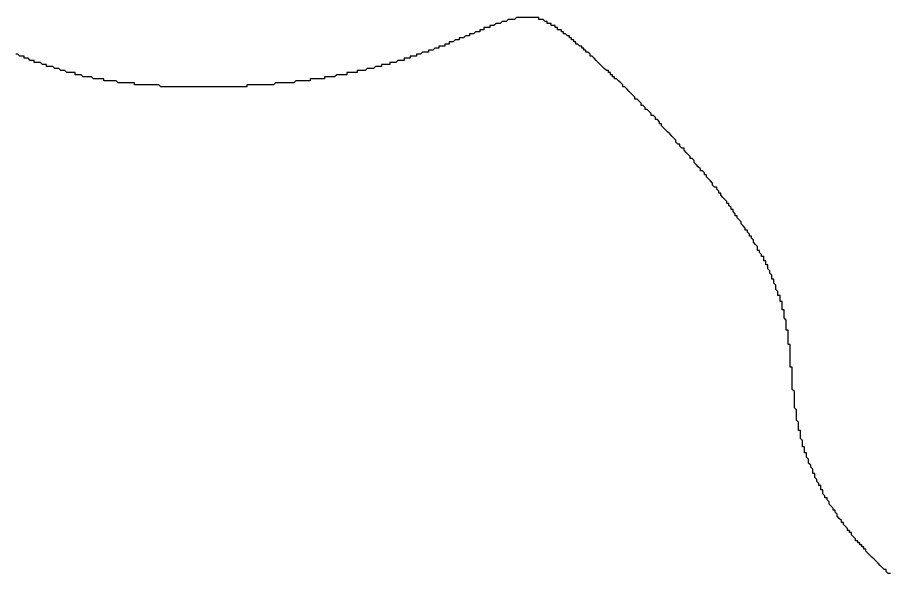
# Model space of a CAD drawing. Header units: millimetres. Extents: x 289 to 9778, y -894 to 6380.
# Drawn here: x 7130.168 to 7134.431, y -367.253 to -364.533 of the extents above; entities that cross this region are included whole.
import ezdxf

# ---------------------------------------------------------------- set-up
doc = ezdxf.new("R2010")
doc.units = ezdxf.units.MM

msp = doc.modelspace()

# ---------------------------------------------------------------- linework, layer by layer
msp.add_polyline3d([(7134.4401, -367.2525, 0), (7134.4301, -367.2525, 0), (7134.4301, -367.2525, 0), (7134.4201, -367.2425, 0), (7134.4201, -367.2425, 0), (7134.4201, -367.2325, 0), (7134.4101, -367.2325, 0), (7134.4101, -367.2325, 0), (7134.4001, -367.2225, 0), (7134.4001, -367.2225, 0), (7134.3901, -367.2125, 0), (7134.3901, -367.2125, 0), (7134.3801, -367.2025, 0), (7134.3801, -367.2025, 0), (7134.3801, -367.2025, 0), (7134.3701, -367.1925, 0), (7134.3701, -367.1925, 0), (7134.3601, -367.1825, 0), (7134.3601, -367.1825, 0), (7134.3501, -367.1725, 0), (7134.3501, -367.1725, 0), (7134.3501, -367.1725, 0), (7134.3401, -367.1625, 0), (7134.3401, -367.1625, 0), (7134.3301, -367.1525, 0), (7134.3301, -367.1525, 0), (7134.3201, -367.1425, 0), (7134.3201, -367.1425, 0), (7134.3201, -367.1325, 0), (7134.3101, -367.1325, 0), (7134.3101, -367.1225, 0), (7134.3001, -367.1225, 0), (7134.3001, -367.1125, 0), (7134.3001, -367.1125, 0), (7134.2901, -367.1125, 0), (7134.2901, -367.1025, 0), (7134.2801, -367.1025, 0), (7134.2801, -367.0925, 0), (7134.2701, -367.0925, 0), (7134.2701, -367.0825, 0), (7134.2701, -367.0825, 0), (7134.2601, -367.0725, 0), (7134.2601, -367.0725, 0), (7134.2501, -367.0625, 0), (7134.2501, -367.0625, 0), (7134.2501, -367.0525, 0), (7134.2401, -367.0525, 0), (7134.2401, -367.0425, 0), (7134.2301, -367.0425, 0), (7134.2301, -367.0325, 0), (7134.2301, -367.0325, 0), (7134.2201, -367.0225, 0), (7134.2201, -367.0225, 0), (7134.2101, -367.0125, 0), (7134.2101, -367.0125, 0), (7134.2101, -367.0025, 0), (7134.2001, -367.0025, 0), (7134.2001, -366.9925, 0), (7134.2001, -366.9925, 0), (7134.1901, -366.9825, 0), (7134.1901, -366.9825, 0), (7134.1801, -366.9725, 0), (7134.1801, -366.9625, 0), (7134.1801, -366.9625, 0), (7134.1701, -366.9525, 0), (7134.1701, -366.9525, 0), (7134.1701, -366.9425, 0), (7134.1601, -366.9425, 0), (7134.1601, -366.9325, 0), (7134.1601, -366.9325, 0), (7134.1501, -366.9225, 0), (7134.1501, -366.9225, 0), (7134.1401, -366.9125, 0), (7134.1401, -366.9025, 0), (7134.1401, -366.9025, 0), (7134.1301, -366.8925, 0), (7134.1301, -366.8925, 0), (7134.1301, -366.8825, 0), (7134.1201, -366.8825, 0), (7134.1201, -366.8725, 0), (7134.1201, -366.8725, 0), (7134.1101, -366.8625, 0), (7134.1101, -366.8525, 0), (7134.1101, -366.8525, 0), (7134.1101, -366.8425, 0), (7134.1001, -366.8425, 0), (7134.1001, -366.8325, 0), (7134.1001, -366.8225, 0), (7134.0901, -366.8225, 0), (7134.0901, -366.8125, 0), (7134.0901, -366.8125, 0), (7134.0801, -366.8025, 0), (7134.0801, -366.7925, 0), (7134.0801, -366.7925, 0), (7134.0701, -366.7825, 0), (7134.0701, -366.7825, 0), (7134.0701, -366.7725, 0), (7134.0701, -366.7625, 0), (7134.0601, -366.7625, 0), (7134.0601, -366.7525, 0), (7134.0601, -366.7525, 0), (7134.0601, -366.7425, 0), (7134.0501, -366.7325, 0), (7134.0501, -366.7325, 0), (7134.0501, -366.7225, 0), (7134.0501, -366.7225, 0), (7134.0401, -366.7125, 0), (7134.0401, -366.7025, 0), (7134.0401, -366.7025, 0), (7134.0401, -366.6925, 0), (7134.0301, -366.6825, 0), (7134.0301, -366.6825, 0), (7134.0301, -366.6725, 0), (7134.0301, -366.6625, 0), (7134.0201, -366.6625, 0), (7134.0201, -366.6525, 0), (7134.0201, -366.6525, 0), (7134.0201, -366.6425, 0), (7134.0201, -366.6325, 0), (7134.0101, -366.6325, 0), (7134.0101, -366.6225, 0), (7134.0101, -366.6125, 0), (7134.0101, -366.6125, 0), (7134.0101, -366.6025, 0), (7134.0001, -366.5925, 0), (7134.0001, -366.5925, 0), (7134.0001, -366.5825, 0), (7134.0001, -366.5725, 0), (7134.0001, -366.5725, 0), (7134.0001, -366.5625, 0), (7134.0001, -366.5525, 0), (7133.9901, -366.5525, 0), (7133.9901, -366.5425, 0), (7133.9901, -366.5325, 0), (7133.9901, -366.5325, 0), (7133.9901, -366.5225, 0), (7133.9901, -366.5225, 0), (7133.9901, -366.5125, 0), (7133.9801, -366.5025, 0), (7133.9801, -366.5025, 0), (7133.9801, -366.4925, 0), (7133.9801, -366.4825, 0), (7133.9801, -366.4825, 0), (7133.9801, -366.4725, 0), (7133.9801, -366.4625, 0), (7133.9801, -366.4625, 0), (7133.9801, -366.4525, 0), (7133.9801, -366.4525, 0), (7133.9701, -366.4425, 0), (7133.9701, -366.4325, 0), (7133.9701, -366.4325, 0), (7133.9701, -366.4225, 0), (7133.9701, -366.4125, 0), (7133.9701, -366.4125, 0), (7133.9701, -366.4025, 0), (7133.9701, -366.4025, 0), (7133.9701, -366.3925, 0), (7133.9701, -366.3825, 0), (7133.9701, -366.3825, 0), (7133.9701, -366.3725, 0), (7133.9701, -366.3725, 0), (7133.9701, -366.3625, 0), (7133.9601, -366.3525, 0), (7133.9601, -366.3525, 0), (7133.9601, -366.3425, 0), (7133.9601, -366.3425, 0), (7133.9601, -366.3325, 0), (7133.9601, -366.3225, 0), (7133.9601, -366.3225, 0), (7133.9601, -366.3125, 0), (7133.9601, -366.3125, 0), (7133.9601, -366.3025, 0), (7133.9601, -366.2925, 0), (7133.9601, -366.2925, 0), (7133.9601, -366.2825, 0), (7133.9601, -366.2825, 0), (7133.9601, -366.2725, 0), (7133.9601, -366.2725, 0), (7133.9601, -366.2625, 0), (7133.9601, -366.2525, 0), (7133.9601, -366.2525, 0), (7133.9601, -366.2425, 0), (7133.9501, -366.2425, 0), (7133.9501, -366.2325, 0), (7133.9501, -366.2325, 0), (7133.9501, -366.2225, 0), (7133.9501, -366.2125, 0), (7133.9501, -366.2125, 0), (7133.9501, -366.2025, 0), (7133.9501, -366.2025, 0), (7133.9501, -366.1925, 0), (7133.9501, -366.1925, 0), (7133.9501, -366.1825, 0), (7133.9501, -366.1725, 0), (7133.9501, -366.1725, 0), (7133.9501, -366.1625, 0), (7133.9501, -366.1625, 0), (7133.9501, -366.1525, 0), (7133.9501, -366.1525, 0), (7133.9501, -366.1425, 0), (7133.9501, -366.1325, 0), (7133.9401, -366.1325, 0), (7133.9401, -366.1225, 0), (7133.9401, -366.1225, 0), (7133.9401, -366.1125, 0), (7133.9401, -366.1125, 0), (7133.9401, -366.1025, 0), (7133.9401, -366.1025, 0), (7133.9401, -366.0925, 0), (7133.9401, -366.0825, 0), (7133.9401, -366.0825, 0), (7133.9401, -366.0725, 0), (7133.9401, -366.0725, 0), (7133.9401, -366.0625, 0), (7133.9301, -366.0625, 0), (7133.9301, -366.0525, 0), (7133.9301, -366.0525, 0), (7133.9301, -366.0425, 0), (7133.9301, -366.0325, 0), (7133.9301, -366.0325, 0), (7133.9301, -366.0225, 0), (7133.9301, -366.0225, 0), (7133.9301, -366.0125, 0), (7133.9301, -366.0125, 0), (7133.9201, -366.0025, 0), (7133.9201, -366.0025, 0), (7133.9201, -365.9925, 0), (7133.9201, -365.9825, 0), (7133.9201, -365.9825, 0), (7133.9201, -365.9725, 0), (7133.9201, -365.9725, 0), (7133.9201, -365.9625, 0), (7133.9101, -365.9625, 0), (7133.9101, -365.9525, 0), (7133.9101, -365.9525, 0), (7133.9101, -365.9425, 0), (7133.9101, -365.9325, 0), (7133.9101, -365.9325, 0), (7133.9101, -365.9225, 0), (7133.9001, -365.9225, 0), (7133.9001, -365.9125, 0), (7133.9001, -365.9125, 0), (7133.9001, -365.9025, 0), (7133.9001, -365.8925, 0), (7133.8901, -365.8925, 0), (7133.8901, -365.8825, 0), (7133.8901, -365.8825, 0), (7133.8901, -365.8725, 0), (7133.8901, -365.8725, 0), (7133.8801, -365.8625, 0), (7133.8801, -365.8525, 0), (7133.8801, -365.8525, 0), (7133.8801, -365.8425, 0), (7133.8801, -365.8425, 0), (7133.8701, -365.8325, 0), (7133.8701, -365.8225, 0), (7133.8701, -365.8225, 0), (7133.8701, -365.8125, 0), (7133.8601, -365.8125, 0), (7133.8601, -365.8025, 0), (7133.8601, -365.7925, 0), (7133.8601, -365.7925, 0), (7133.8501, -365.7825, 0), (7133.8501, -365.7725, 0), (7133.8501, -365.7725, 0), (7133.8401, -365.7625, 0), (7133.8401, -365.7625, 0), (7133.8401, -365.7525, 0), (7133.8401, -365.7425, 0), (7133.8301, -365.7425, 0), (7133.8301, -365.7325, 0), (7133.8301, -365.7225, 0), (7133.8201, -365.7225, 0), (7133.8201, -365.7125, 0), (7133.8201, -365.7025, 0), (7133.8101, -365.7025, 0), (7133.8101, -365.6925, 0), (7133.8101, -365.6925, 0), (7133.8001, -365.6825, 0), (7133.8001, -365.6725, 0), (7133.7901, -365.6725, 0), (7133.7901, -365.6625, 0), (7133.7901, -365.6525, 0), (7133.7801, -365.6425, 0), (7133.7801, -365.6425, 0), (7133.7701, -365.6325, 0), (7133.7701, -365.6225, 0), (7133.7701, -365.6225, 0), (7133.7601, -365.6125, 0), (7133.7601, -365.6025, 0), (7133.7501, -365.6025, 0), (7133.7501, -365.5925, 0), (7133.7401, -365.5825, 0), (7133.7401, -365.5725, 0), (7133.7301, -365.5725, 0), (7133.7301, -365.5625, 0), (7133.7201, -365.5525, 0), (7133.7201, -365.5525, 0), (7133.7101, -365.5425, 0), (7133.7101, -365.5325, 0), (7133.7001, -365.5225, 0), (7133.7001, -365.5225, 0), (7133.6901, -365.5125, 0), (7133.6901, -365.5025, 0), (7133.6801, -365.5025, 0), (7133.6801, -365.4925, 0), (7133.6701, -365.4825, 0), (7133.6701, -365.4725, 0), (7133.6601, -365.4725, 0), (7133.6601, -365.4625, 0), (7133.6501, -365.4525, 0), (7133.6501, -365.4425, 0), (7133.6401, -365.4425, 0), (7133.6401, -365.4325, 0), (7133.6301, -365.4225, 0), (7133.6301, -365.4225, 0), (7133.6201, -365.4125, 0), (7133.6101, -365.4025, 0), (7133.6101, -365.3925, 0), (7133.6001, -365.3925, 0), (7133.6001, -365.3825, 0), (7133.5901, -365.3725, 0), (7133.5901, -365.3625, 0), (7133.5801, -365.3625, 0), (7133.5701, -365.3525, 0), (7133.5701, -365.3425, 0), (7133.5601, -365.3325, 0), (7133.5601, -365.3325, 0), (7133.5501, -365.3225, 0), (7133.5401, -365.3125, 0), (7133.5401, -365.3025, 0), (7133.5301, -365.3025, 0), (7133.5301, -365.2925, 0), (7133.5201, -365.2825, 0), (7133.5101, -365.2825, 0), (7133.5101, -365.2725, 0), (7133.5001, -365.2625, 0), (7133.4901, -365.2525, 0), (7133.4901, -365.2525, 0), (7133.4801, -365.2425, 0), (7133.4801, -365.2325, 0), (7133.4701, -365.2225, 0), (7133.4601, -365.2225, 0), (7133.4601, -365.2125, 0), (7133.4501, -365.2025, 0), (7133.4501, -365.2025, 0), (7133.4401, -365.1925, 0), (7133.4301, -365.1825, 0), (7133.4301, -365.1725, 0), (7133.4201, -365.1725, 0), (7133.4101, -365.1625, 0), (7133.4101, -365.1525, 0), (7133.4001, -365.1525, 0), (7133.3901, -365.1425, 0), (7133.3901, -365.1325, 0), (7133.3801, -365.1225, 0), (7133.3801, -365.1225, 0), (7133.3701, -365.1125, 0), (7133.3601, -365.1025, 0), (7133.3601, -365.1025, 0), (7133.3501, -365.0925, 0), (7133.3401, -365.0825, 0), (7133.3401, -365.0825, 0), (7133.3301, -365.0725, 0), (7133.3201, -365.0625, 0), (7133.3201, -365.0525, 0), (7133.3101, -365.0525, 0), (7133.3101, -365.0425, 0), (7133.3001, -365.0325, 0), (7133.2901, -365.0325, 0), (7133.2901, -365.0225, 0), (7133.2801, -365.0125, 0), (7133.2701, -365.0125, 0), (7133.2701, -365.0025, 0), (7133.2601, -364.9925, 0), (7133.2601, -364.9925, 0), (7133.2501, -364.9825, 0), (7133.2401, -364.9825, 0), (7133.2401, -364.9725, 0), (7133.2301, -364.9625, 0), (7133.2201, -364.9625, 0), (7133.2201, -364.9525, 0), (7133.2101, -364.9425, 0), (7133.2101, -364.9425, 0), (7133.2001, -364.9325, 0), (7133.1901, -364.9325, 0), (7133.1901, -364.9225, 0), (7133.1801, -364.9125, 0), (7133.1801, -364.9125, 0), (7133.1701, -364.9025, 0), (7133.1601, -364.8925, 0), (7133.1601, -364.8925, 0), (7133.1501, -364.8825, 0), (7133.1501, -364.8825, 0), (7133.1401, -364.8725, 0), (7133.1301, -364.8725, 0), (7133.1301, -364.8625, 0), (7133.1201, -364.8525, 0), (7133.1201, -364.8525, 0), (7133.1101, -364.8425, 0), (7133.1101, -364.8425, 0), (7133.1001, -364.8325, 0), (7133.0901, -364.8325, 0), (7133.0901, -364.8225, 0), (7133.0801, -364.8225, 0), (7133.0801, -364.8125, 0), (7133.0701, -364.8125, 0), (7133.0701, -364.8025, 0), (7133.0601, -364.8025, 0), (7133.0601, -364.7925, 0), (7133.0501, -364.7925, 0), (7133.0401, -364.7825, 0), (7133.0401, -364.7825, 0), (7133.0301, -364.7725, 0), (7133.0301, -364.7725, 0), (7133.0201, -364.7625, 0), (7133.0201, -364.7625, 0), (7133.0101, -364.7525, 0), (7133.0101, -364.7525, 0), (7133.0001, -364.7425, 0), (7133.0001, -364.7425, 0), (7132.9901, -364.7325, 0), (7132.9901, -364.7325, 0), (7132.9801, -364.7225, 0), (7132.9801, -364.7225, 0), (7132.9701, -364.7225, 0), (7132.9701, -364.7125, 0), (7132.9701, -364.7125, 0), (7132.9601, -364.7025, 0), (7132.9601, -364.7025, 0), (7132.9501, -364.7025, 0), (7132.9501, -364.6925, 0), (7132.9401, -364.6925, 0), (7132.9401, -364.6825, 0), (7132.9301, -364.6825, 0), (7132.9301, -364.6825, 0), (7132.9301, -364.6725, 0), (7132.9201, -364.6725, 0), (7132.9201, -364.6725, 0), (7132.9101, -364.6625, 0), (7132.9101, -364.6625, 0), (7132.9001, -364.6625, 0), (7132.9001, -364.6525, 0), (7132.9001, -364.6525, 0), (7132.8901, -364.6525, 0), (7132.8901, -364.6425, 0), (7132.8901, -364.6425, 0), (7132.8801, -364.6425, 0), (7132.8801, -364.6325, 0), (7132.8701, -364.6325, 0), (7132.8701, -364.6325, 0), (7132.8701, -364.6225, 0), (7132.8601, -364.6225, 0), (7132.8601, -364.6225, 0), (7132.8601, -364.6225, 0), (7132.8501, -364.6125, 0), (7132.8501, -364.6125, 0), (7132.8501, -364.6125, 0), (7132.8401, -364.6125, 0), (7132.8401, -364.6025, 0), (7132.8401, -364.6025, 0), (7132.8301, -364.6025, 0), (7132.8301, -364.6025, 0), (7132.8301, -364.5925, 0), (7132.8201, -364.5925, 0), (7132.8201, -364.5925, 0), (7132.8201, -364.5925, 0), (7132.8101, -364.5925, 0), (7132.8101, -364.5825, 0), (7132.8101, -364.5825, 0), (7132.8001, -364.5825, 0), (7132.8001, -364.5825, 0), (7132.8001, -364.5825, 0), (7132.8001, -364.5725, 0), (7132.7901, -364.5725, 0), (7132.7901, -364.5725, 0), (7132.7901, -364.5725, 0), (7132.7801, -364.5725, 0), (7132.7801, -364.5725, 0), (7132.7801, -364.5625, 0), (7132.7801, -364.5625, 0), (7132.7701, -364.5625, 0), (7132.7701, -364.5625, 0), (7132.7701, -364.5625, 0), (7132.7701, -364.5625, 0), (7132.7601, -364.5625, 0), (7132.7601, -364.5525, 0), (7132.7601, -364.5525, 0), (7132.7601, -364.5525, 0), (7132.7601, -364.5525, 0), (7132.7501, -364.5525, 0), (7132.7501, -364.5525, 0), (7132.7501, -364.5525, 0), (7132.7501, -364.5525, 0), (7132.7501, -364.5525, 0), (7132.7401, -364.5425, 0), (7132.7401, -364.5425, 0), (7132.7401, -364.5425, 0), (7132.7401, -364.5425, 0), (7132.7401, -364.5425, 0), (7132.7301, -364.5425, 0), (7132.7301, -364.5425, 0), (7132.7301, -364.5425, 0), (7132.7301, -364.5425, 0), (7132.7301, -364.5425, 0), (7132.7201, -364.5425, 0), (7132.7201, -364.5425, 0), (7132.7201, -364.5425, 0), (7132.7201, -364.5425, 0), (7132.7201, -364.5325, 0), (7132.7201, -364.5325, 0), (7132.7201, -364.5325, 0), (7132.7101, -364.5325, 0), (7132.7101, -364.5325, 0), (7132.7101, -364.5325, 0), (7132.7101, -364.5325, 0), (7132.7101, -364.5325, 0), (7132.7101, -364.5325, 0), (7132.7001, -364.5325, 0), (7132.7001, -364.5325, 0), (7132.7001, -364.5325, 0), (7132.7001, -364.5325, 0), (7132.7001, -364.5325, 0), (7132.7001, -364.5325, 0), (7132.7001, -364.5325, 0), (7132.6901, -364.5325, 0), (7132.6901, -364.5325, 0), (7132.6901, -364.5325, 0), (7132.6901, -364.5325, 0), (7132.6901, -364.5325, 0), (7132.6901, -364.5325, 0), (7132.6901, -364.5325, 0), (7132.6901, -364.5325, 0), (7132.6801, -364.5325, 0), (7132.6801, -364.5325, 0), (7132.6801, -364.5325, 0), (7132.6801, -364.5325, 0), (7132.6801, -364.5325, 0), (7132.6801, -364.5325, 0), (7132.6801, -364.5325, 0), (7132.6701, -364.5325, 0), (7132.6701, -364.5325, 0), (7132.6701, -364.5325, 0), (7132.6701, -364.5325, 0), (7132.6701, -364.5325, 0), (7132.6701, -364.5325, 0), (7132.6701, -364.5325, 0), (7132.6601, -364.5325, 0), (7132.6601, -364.5325, 0), (7132.6601, -364.5325, 0), (7132.6601, -364.5325, 0), (7132.6601, -364.5325, 0), (7132.6601, -364.5325, 0), (7132.6501, -364.5325, 0), (7132.6501, -364.5325, 0), (7132.6501, -364.5325, 0), (7132.6501, -364.5325, 0), (7132.6501, -364.5325, 0), (7132.6501, -364.5325, 0), (7132.6401, -364.5325, 0), (7132.6401, -364.5325, 0), (7132.6401, -364.5325, 0), (7132.6401, -364.5325, 0), (7132.6401, -364.5325, 0), (7132.6301, -364.5325, 0), (7132.6301, -364.5325, 0), (7132.6301, -364.5325, 0), (7132.6301, -364.5325, 0), (7132.6301, -364.5325, 0), (7132.6201, -364.5325, 0), (7132.6201, -364.5325, 0), (7132.6201, -364.5325, 0), (7132.6201, -364.5325, 0), (7132.6201, -364.5325, 0), (7132.6101, -364.5325, 0), (7132.6101, -364.5325, 0), (7132.6101, -364.5325, 0), (7132.6101, -364.5325, 0), (7132.6001, -364.5425, 0), (7132.6001, -364.5425, 0), (7132.6001, -364.5425, 0), (7132.6001, -364.5425, 0), (7132.6001, -364.5425, 0), (7132.5901, -364.5425, 0), (7132.5901, -364.5425, 0), (7132.5901, -364.5425, 0), (7132.5901, -364.5425, 0), (7132.5801, -364.5425, 0), (7132.5801, -364.5425, 0), (7132.5801, -364.5425, 0), (7132.5801, -364.5425, 0), (7132.5701, -364.5425, 0), (7132.5701, -364.5425, 0), (7132.5701, -364.5425, 0), (7132.5601, -364.5525, 0), (7132.5601, -364.5525, 0), (7132.5601, -364.5525, 0), (7132.5601, -364.5525, 0), (7132.5501, -364.5525, 0), (7132.5501, -364.5525, 0), (7132.5501, -364.5525, 0), (7132.5501, -364.5525, 0), (7132.5401, -364.5525, 0), (7132.5401, -364.5525, 0), (7132.5401, -364.5525, 0), (7132.5301, -364.5625, 0), (7132.5301, -364.5625, 0), (7132.5301, -364.5625, 0), (7132.5201, -364.5625, 0), (7132.5201, -364.5625, 0), (7132.5201, -364.5625, 0), (7132.5201, -364.5625, 0), (7132.5101, -364.5625, 0), (7132.5101, -364.5625, 0), (7132.5101, -364.5625, 0), (7132.5001, -364.5725, 0), (7132.5001, -364.5725, 0), (7132.5001, -364.5725, 0), (7132.4901, -364.5725, 0), (7132.4901, -364.5725, 0), (7132.4901, -364.5725, 0), (7132.4801, -364.5725, 0), (7132.4801, -364.5725, 0), (7132.4801, -364.5825, 0), (7132.4701, -364.5825, 0), (7132.4701, -364.5825, 0), (7132.4701, -364.5825, 0), (7132.4601, -364.5825, 0), (7132.4601, -364.5825, 0), (7132.4601, -364.5825, 0), (7132.4501, -364.5825, 0), (7132.4501, -364.5925, 0), (7132.4501, -364.5925, 0), (7132.4401, -364.5925, 0), (7132.4401, -364.5925, 0), (7132.4401, -364.5925, 0), (7132.4301, -364.5925, 0), (7132.4301, -364.5925, 0), (7132.4301, -364.6025, 0), (7132.4201, -364.6025, 0), (7132.4201, -364.6025, 0), (7132.4201, -364.6025, 0), (7132.4101, -364.6025, 0), (7132.4101, -364.6025, 0), (7132.4101, -364.6025, 0), (7132.4001, -364.6125, 0), (7132.4001, -364.6125, 0), (7132.3901, -364.6125, 0), (7132.3901, -364.6125, 0), (7132.3901, -364.6125, 0), (7132.3801, -364.6125, 0), (7132.3801, -364.6225, 0), (7132.3801, -364.6225, 0), (7132.3701, -364.6225, 0), (7132.3701, -364.6225, 0), (7132.3601, -364.6225, 0), (7132.3601, -364.6225, 0), (7132.3601, -364.6225, 0), (7132.3501, -364.6325, 0), (7132.3501, -364.6325, 0), (7132.3401, -364.6325, 0), (7132.3401, -364.6325, 0), (7132.3401, -364.6325, 0), (7132.3301, -364.6325, 0), (7132.3301, -364.6425, 0), (7132.3301, -364.6425, 0), (7132.3201, -364.6425, 0), (7132.3201, -364.6425, 0), (7132.3101, -364.6425, 0), (7132.3101, -364.6425, 0), (7132.3001, -364.6525, 0), (7132.3001, -364.6525, 0), (7132.3001, -364.6525, 0), (7132.2901, -364.6525, 0), (7132.2901, -364.6525, 0), (7132.2801, -364.6525, 0), (7132.2801, -364.6625, 0), (7132.2801, -364.6625, 0), (7132.2701, -364.6625, 0), (7132.2701, -364.6625, 0), (7132.2601, -364.6625, 0), (7132.2601, -364.6625, 0), (7132.2601, -364.6725, 0), (7132.2501, -364.6725, 0), (7132.2501, -364.6725, 0), (7132.2401, -364.6725, 0), (7132.2401, -364.6725, 0), (7132.2301, -364.6725, 0), (7132.2301, -364.6825, 0), (7132.2301, -364.6825, 0), (7132.2201, -364.6825, 0), (7132.2201, -364.6825, 0), (7132.2101, -364.6825, 0), (7132.2101, -364.6825, 0), (7132.2001, -364.6925, 0), (7132.2001, -364.6925, 0), (7132.1901, -364.6925, 0), (7132.1901, -364.6925, 0), (7132.1901, -364.6925, 0), (7132.1801, -364.6925, 0), (7132.1801, -364.7025, 0), (7132.1701, -364.7025, 0), (7132.1701, -364.7025, 0), (7132.1601, -364.7025, 0), (7132.1601, -364.7025, 0), (7132.1501, -364.7025, 0), (7132.1501, -364.7025, 0), (7132.1401, -364.7125, 0), (7132.1401, -364.7125, 0), (7132.1401, -364.7125, 0), (7132.1301, -364.7125, 0), (7132.1301, -364.7125, 0), (7132.1201, -364.7125, 0), (7132.1201, -364.7225, 0), (7132.1101, -364.7225, 0), (7132.1101, -364.7225, 0), (7132.1001, -364.7225, 0), (7132.1001, -364.7225, 0), (7132.0901, -364.7225, 0), (7132.0901, -364.7325, 0), (7132.0801, -364.7325, 0), (7132.0801, -364.7325, 0), (7132.0801, -364.7325, 0), (7132.0701, -364.7325, 0), (7132.0701, -364.7325, 0), (7132.0601, -364.7325, 0), (7132.0601, -364.7425, 0), (7132.0501, -364.7425, 0), (7132.0501, -364.7425, 0), (7132.0401, -364.7425, 0), (7132.0401, -364.7425, 0), (7132.0301, -364.7425, 0), (7132.0301, -364.7425, 0), (7132.0201, -364.7525, 0), (7132.0201, -364.7525, 0), (7132.0101, -364.7525, 0), (7132.0101, -364.7525, 0), (7132.0001, -364.7525, 0), (7132.0001, -364.7525, 0), (7131.9901, -364.7525, 0), (7131.9901, -364.7625, 0), (7131.9801, -364.7625, 0), (7131.9801, -364.7625, 0), (7131.9701, -364.7625, 0), (7131.9701, -364.7625, 0), (7131.9601, -364.7625, 0), (7131.9601, -364.7625, 0), (7131.9501, -364.7625, 0), (7131.9501, -364.7725, 0), (7131.9401, -364.7725, 0), (7131.9401, -364.7725, 0), (7131.9301, -364.7725, 0), (7131.9301, -364.7725, 0), (7131.9201, -364.7725, 0), (7131.9201, -364.7725, 0), (7131.9101, -364.7825, 0), (7131.9101, -364.7825, 0), (7131.9001, -364.7825, 0), (7131.9001, -364.7825, 0), (7131.8901, -364.7825, 0), (7131.8901, -364.7825, 0), (7131.8801, -364.7825, 0), (7131.8801, -364.7825, 0), (7131.8701, -364.7925, 0), (7131.8701, -364.7925, 0), (7131.8601, -364.7925, 0), (7131.8601, -364.7925, 0), (7131.8501, -364.7925, 0), (7131.8501, -364.7925, 0), (7131.8401, -364.7925, 0), (7131.8401, -364.7925, 0), (7131.8301, -364.7925, 0), (7131.8301, -364.8025, 0), (7131.8201, -364.8025, 0), (7131.8201, -364.8025, 0), (7131.8101, -364.8025, 0), (7131.8101, -364.8025, 0), (7131.8001, -364.8025, 0), (7131.7901, -364.8025, 0), (7131.7901, -364.8025, 0), (7131.7801, -364.8025, 0), (7131.7801, -364.8125, 0), (7131.7701, -364.8125, 0), (7131.7701, -364.8125, 0), (7131.7601, -364.8125, 0), (7131.7601, -364.8125, 0), (7131.7501, -364.8125, 0), (7131.7501, -364.8125, 0), (7131.7401, -364.8125, 0), (7131.7301, -364.8125, 0), (7131.7301, -364.8125, 0), (7131.7201, -364.8225, 0), (7131.7201, -364.8225, 0), (7131.7101, -364.8225, 0), (7131.7101, -364.8225, 0), (7131.7001, -364.8225, 0), (7131.7001, -364.8225, 0), (7131.6901, -364.8225, 0), (7131.6801, -364.8225, 0), (7131.6801, -364.8225, 0), (7131.6701, -364.8225, 0), (7131.6701, -364.8325, 0), (7131.6601, -364.8325, 0), (7131.6601, -364.8325, 0), (7131.6501, -364.8325, 0), (7131.6501, -364.8325, 0), (7131.6401, -364.8325, 0), (7131.6301, -364.8325, 0), (7131.6301, -364.8325, 0), (7131.6201, -364.8325, 0), (7131.6201, -364.8325, 0), (7131.6101, -364.8325, 0), (7131.6001, -364.8325, 0), (7131.6001, -364.8425, 0), (7131.5901, -364.8425, 0), (7131.5901, -364.8425, 0), (7131.5801, -364.8425, 0), (7131.5801, -364.8425, 0), (7131.5701, -364.8425, 0), (7131.5601, -364.8425, 0), (7131.5601, -364.8425, 0), (7131.5501, -364.8425, 0), (7131.5501, -364.8425, 0), (7131.5401, -364.8425, 0), (7131.5301, -364.8425, 0), (7131.5301, -364.8425, 0), (7131.5201, -364.8525, 0), (7131.5201, -364.8525, 0), (7131.5101, -364.8525, 0), (7131.5001, -364.8525, 0), (7131.5001, -364.8525, 0), (7131.4901, -364.8525, 0), (7131.4801, -364.8525, 0), (7131.4801, -364.8525, 0), (7131.4701, -364.8525, 0), (7131.4701, -364.8525, 0), (7131.4601, -364.8525, 0), (7131.4501, -364.8525, 0), (7131.4501, -364.8525, 0), (7131.4401, -364.8525, 0), (7131.4301, -364.8525, 0), (7131.4301, -364.8525, 0), (7131.4201, -364.8625, 0), (7131.4201, -364.8625, 0), (7131.4101, -364.8625, 0), (7131.4001, -364.8625, 0), (7131.4001, -364.8625, 0), (7131.3901, -364.8625, 0), (7131.3801, -364.8625, 0), (7131.3801, -364.8625, 0), (7131.3701, -364.8625, 0), (7131.3601, -364.8625, 0), (7131.3601, -364.8625, 0), (7131.3501, -364.8625, 0), (7131.3501, -364.8625, 0), (7131.3401, -364.8625, 0), (7131.3301, -364.8625, 0), (7131.3301, -364.8625, 0), (7131.3201, -364.8625, 0), (7131.3101, -364.8625, 0), (7131.3101, -364.8625, 0), (7131.3001, -364.8625, 0), (7131.2901, -364.8625, 0), (7131.2901, -364.8725, 0), (7131.2801, -364.8725, 0), (7131.2701, -364.8725, 0), (7131.2701, -364.8725, 0), (7131.2601, -364.8725, 0), (7131.2501, -364.8725, 0), (7131.2501, -364.8725, 0), (7131.2401, -364.8725, 0), (7131.2301, -364.8725, 0), (7131.2301, -364.8725, 0), (7131.2201, -364.8725, 0), (7131.2101, -364.8725, 0), (7131.2101, -364.8725, 0), (7131.2001, -364.8725, 0), (7131.1901, -364.8725, 0), (7131.1901, -364.8725, 0), (7131.1801, -364.8725, 0), (7131.1701, -364.8725, 0), (7131.1701, -364.8725, 0), (7131.1601, -364.8725, 0), (7131.1501, -364.8725, 0), (7131.1501, -364.8725, 0), (7131.1401, -364.8725, 0), (7131.1301, -364.8725, 0), (7131.1301, -364.8725, 0), (7131.1201, -364.8725, 0), (7131.1101, -364.8725, 0), (7131.1101, -364.8725, 0), (7131.1001, -364.8725, 0), (7131.0901, -364.8725, 0), (7131.0901, -364.8725, 0), (7131.0801, -364.8725, 0), (7131.0701, -364.8725, 0), (7131.0601, -364.8725, 0), (7131.0601, -364.8725, 0), (7131.0501, -364.8725, 0), (7131.0401, -364.8725, 0), (7131.0401, -364.8725, 0), (7131.0301, -364.8725, 0), (7131.0201, -364.8725, 0), (7131.0201, -364.8725, 0), (7131.0101, -364.8725, 0), (7131.0001, -364.8725, 0), (7131.0001, -364.8725, 0), (7130.9901, -364.8725, 0), (7130.9801, -364.8725, 0), (7130.9801, -364.8725, 0), (7130.9701, -364.8725, 0), (7130.9601, -364.8725, 0), (7130.9601, -364.8725, 0), (7130.9501, -364.8725, 0), (7130.9401, -364.8725, 0), (7130.9301, -364.8725, 0), (7130.9301, -364.8725, 0), (7130.9201, -364.8725, 0), (7130.9101, -364.8725, 0), (7130.9101, -364.8725, 0), (7130.9001, -364.8725, 0), (7130.8901, -364.8725, 0), (7130.8901, -364.8725, 0), (7130.8801, -364.8725, 0), (7130.8701, -364.8725, 0), (7130.8701, -364.8725, 0), (7130.8601, -364.8625, 0), (7130.8501, -364.8625, 0), (7130.8501, -364.8625, 0), (7130.8401, -364.8625, 0), (7130.8301, -364.8625, 0), (7130.8301, -364.8625, 0), (7130.8201, -364.8625, 0), (7130.8101, -364.8625, 0), (7130.8101, -364.8625, 0), (7130.8001, -364.8625, 0), (7130.7901, -364.8625, 0), (7130.7801, -364.8625, 0), (7130.7801, -364.8625, 0), (7130.7701, -364.8625, 0), (7130.7601, -364.8625, 0), (7130.7601, -364.8625, 0), (7130.7501, -364.8625, 0), (7130.7401, -364.8625, 0), (7130.7401, -364.8525, 0), (7130.7301, -364.8525, 0), (7130.7201, -364.8525, 0), (7130.7201, -364.8525, 0), (7130.7101, -364.8525, 0), (7130.7001, -364.8525, 0), (7130.7001, -364.8525, 0), (7130.6901, -364.8525, 0), (7130.6801, -364.8525, 0), (7130.6801, -364.8525, 0), (7130.6701, -364.8525, 0), (7130.6601, -364.8525, 0), (7130.6601, -364.8525, 0), (7130.6501, -364.8425, 0), (7130.6401, -364.8425, 0), (7130.6401, -364.8425, 0), (7130.6301, -364.8425, 0), (7130.6201, -364.8425, 0), (7130.6201, -364.8425, 0), (7130.6101, -364.8425, 0), (7130.6001, -364.8425, 0), (7130.6001, -364.8425, 0), (7130.5901, -364.8425, 0), (7130.5901, -364.8325, 0), (7130.5801, -364.8325, 0), (7130.5701, -364.8325, 0), (7130.5701, -364.8325, 0), (7130.5601, -364.8325, 0), (7130.5501, -364.8325, 0), (7130.5501, -364.8325, 0), (7130.5401, -364.8325, 0), (7130.5301, -364.8225, 0), (7130.5301, -364.8225, 0), (7130.5201, -364.8225, 0), (7130.5101, -364.8225, 0), (7130.5101, -364.8225, 0), (7130.5001, -364.8225, 0), (7130.5001, -364.8225, 0), (7130.4901, -364.8225, 0), (7130.4801, -364.8125, 0), (7130.4801, -364.8125, 0), (7130.4701, -364.8125, 0), (7130.4601, -364.8125, 0), (7130.4601, -364.8125, 0), (7130.4501, -364.8125, 0), (7130.4501, -364.8025, 0), (7130.4401, -364.8025, 0), (7130.4301, -364.8025, 0), (7130.4301, -364.8025, 0), (7130.4201, -364.8025, 0), (7130.4201, -364.8025, 0), (7130.4101, -364.8025, 0), (7130.4001, -364.7925, 0), (7130.4001, -364.7925, 0), (7130.3901, -364.7925, 0), (7130.3901, -364.7925, 0), (7130.3801, -364.7925, 0), (7130.3801, -364.7925, 0), (7130.3701, -364.7825, 0), (7130.3601, -364.7825, 0), (7130.3601, -364.7825, 0), (7130.3501, -364.7825, 0), (7130.3501, -364.7825, 0), (7130.3401, -364.7725, 0), (7130.3401, -364.7725, 0), (7130.3301, -364.7725, 0), (7130.3201, -364.7725, 0), (7130.3201, -364.7725, 0), (7130.3101, -364.7725, 0), (7130.3101, -364.7625, 0), (7130.3001, -364.7625, 0), (7130.3001, -364.7625, 0), (7130.2901, -364.7625, 0), (7130.2901, -364.7625, 0), (7130.2801, -364.7525, 0), (7130.2801, -364.7525, 0), (7130.2701, -364.7525, 0), (7130.2701, -364.7525, 0), (7130.2601, -364.7525, 0), (7130.2501, -364.7525, 0), (7130.2501, -364.7425, 0), (7130.2401, -364.7425, 0), (7130.2401, -364.7425, 0), (7130.2301, -364.7425, 0), (7130.2301, -364.7425, 0), (7130.2201, -364.7325, 0), (7130.2201, -364.7325, 0), (7130.2101, -364.7325, 0), (7130.2101, -364.7325, 0), (7130.2001, -364.7325, 0), (7130.2001, -364.7225, 0), (7130.1901, -364.7225, 0), (7130.1901, -364.7225, 0), (7130.1801, -364.7225, 0), (7130.1801, -364.7225, 0), (7130.1801, -364.7225, 0), (7130.1701, -364.7125, 0), (7130.1701, -364.7125, 0), (7130.1601, -364.7125, 0)])

doc.saveas('drawing.dxf')
